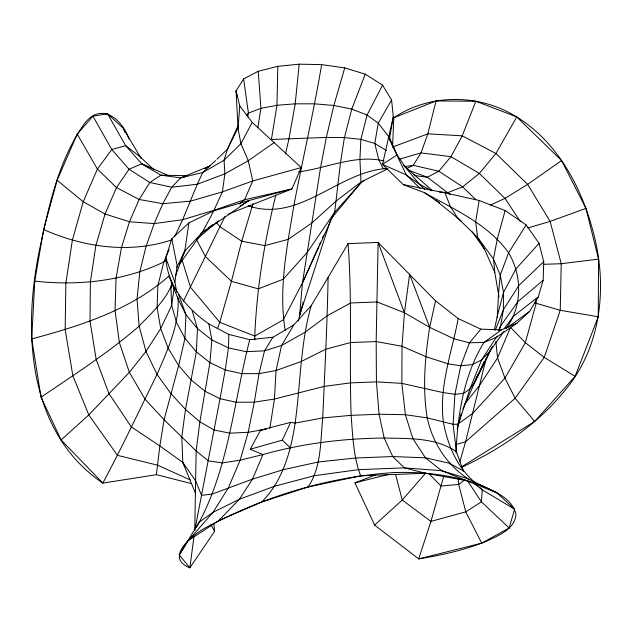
<?xml version="1.0" encoding="UTF-8"?>
<svg xmlns="http://www.w3.org/2000/svg" width="632" height="632" viewBox="0 0 632 632"><rect width="100%" height="100%" fill="white"/><g stroke="black" fill="none" stroke-linecap="round" stroke-linejoin="round"><path stroke-width="0.95" d="M461.866 466.637L534.648 421.457L575.104 376.34L598.259 316.766L598.559 259.128L585.943 208.386L561.579 160.567L516.747 116.92L475.857 101.223L436.048 100.938L393.807 117.742L392.456 119.171M389.833 139.696L389.604 137.831L393.286 116.896L391.595 99.998L382.558 85.138L365.233 74.149L344.74 67.901L321.641 64.614L299.181 64.172L277.819 66.321L276.974 105.291L271.428 139.459L326.357 137.421L344.416 137.579L360.888 139.372L374.792 143.448L386.547 150.614M393.286 116.896L382.502 164.407L403.255 184.607L445.007 192.831L479.151 200.486L505.15 210.543L526.156 224.929L539.049 243.36L543.741 261.624L543.157 280.252L538.267 296.914L529.6 311.426L516.984 323.165L501.437 329.857L480.841 329.138L458.184 318.56L435.519 300.824L378.11 242.435L348.066 243.604L328.103 277.424C327.242 324.295 324.785 371.11 322.739 417.942C320.361 441.191 321.649 466.795 308.1 487.019L261.64 502.029L218.553 520.768L188.265 540.542L179.275 554.967L189.861 567.828L214.596 531.33L213.908 523.549M208.868 323.955L228.847 334.431L228.444 347.869L225.245 369.957L220.031 398.721L194.751 530.635L196.141 450.964L199.854 421.844L209.935 362.626L211.854 339.929L208.868 323.955C186.906 308.535 167.488 285.79 165.781 257.943L171.754 238.778L188.897 222.906L213.79 210.851L249.071 200.486L291.929 188.96L301.227 167.583L252.247 122.41L239.757 105.931L236.068 90.866L243.636 78.897L258.227 71.282L277.819 66.321M392.646 145.115L393.807 117.742M191.717 483.654L156.388 474.664L102.826 483.101L61.13 439.959L41.033 397.212L31.734 338.91L34.752 281.161L43.64 229.574L57.125 180.278L77.207 134.095L92.944 116.185L107.535 113.776L123.303 128.312L141.213 158.624M456.004 451.833C457.773 414.134 463.888 375.037 483.978 342.418L501.437 329.857M469.276 479.846L467.759 478.677C446.666 464.631 432.501 442.582 427.24 417.91C422.287 387.819 425.02 357.317 429.673 327.376L409.607 274.241L404.448 312.745L402.023 346.273L401.841 383.363L405.404 414.711L412.838 438.569L425.439 457.813L441.728 470.714L496.934 492.834L514.582 509.202L509.163 527.997L481.726 543.149L418.7 558.886L374.634 525.081L354.955 482.88L375.084 475.067M239.338 203.883L244.576 199.751L252.761 180.934L248.265 160.718L240.918 143.638L238.059 128.636L239.757 105.931M298.344 321.127L299.631 315.384L302.452 282.923L320.574 167.48L326.357 137.421L333.846 105.473L344.74 67.901M497.273 317.406L498.466 294.188L500.252 275.054L508.586 252.84L526.156 224.929M299.181 64.172L295.207 103.83L288.982 138.819L285.498 153.876M193.977 536.505L189.861 567.828C162.629 557.108 195.478 532.286 208.386 526.282C265.63 495.899 329.446 476.694 394.21 472.554C423.084 471.606 452.401 474.853 479.641 484.799C493.6 490.898 512.078 497.763 515.989 514.266C515.041 529.371 497.961 535.715 486.261 541.34C464.623 550.093 441.689 555.165 418.7 558.886L430.929 521.4L443.632 476.639M156.388 474.664L159.849 445.947L164.091 419.743L178.651 365.541L184.963 338.31L185.927 314.681L178.603 294.496M174.092 288.018L171.675 305.406L160.702 328.616L145.968 351.439L129.355 372.319L88.804 414.924L61.13 439.959M176.849 292.387L174.898 282.228L177.181 265.788L171.754 238.778M182.095 259.989L190.524 287.307L219.754 322.336L254.775 336.058L283.239 319.847L302.452 282.923L334.66 212.305L340.514 162.669L344.416 137.579L351.771 109.075L365.233 74.149M175.42 275.994L184.749 251.228L188.897 222.906M269.832 428.504L274.438 399.045L276.05 370.51L281.58 345.475L293.762 324.982L311.197 305.675L328.103 277.424M257.848 127.625L260.945 108.325L258.227 71.282M479.151 200.486L475.667 221.611L477.634 237.458L484.61 249.395L494.801 272.424L499.019 296.993M321.641 64.614C313.701 111.888 302.823 158.585 293.848 205.661C287.118 246.733 278.333 288.895 285.198 330.481M247.697 116.904L248.431 113.112L243.636 78.897M261.64 502.029C282.694 481.102 290.831 451.596 295.152 423.069C300.563 383.94 300.295 343.919 311.197 305.675M330.607 219.833L299.631 315.384L300.563 310.747M503.949 331.531L489.429 351.7L481.56 359.948L472.096 364.64L460.799 365.77L447.898 363.803L425.81 356.638L402.023 346.273L376.174 341.557L350.491 342.56L325.717 349.251L301.219 361.504L276.05 370.51L259.009 373.654L241.772 373.638L225.245 369.957L209.935 362.626L196.347 351.874L184.963 338.31L176.533 322.533L171.675 305.406L170.924 287.916L172.046 282.433M458.184 318.56C451.793 352.743 438.869 386.436 443.356 421.718C447.393 444.478 456.817 467.127 474.79 482.358M494.398 329.801L497.447 315.463L503.491 292.442L515.941 268.9L539.049 243.36M516.984 323.165L496.262 337.409L483.978 342.418L469.458 342.82L453.894 338.744L429.673 327.376L435.519 300.824M461.289 413.375L457.189 428.859M275.797 195.328C264.397 241.471 256.726 288.532 254.775 336.058L254.83 339.977M436.048 100.938L427.825 133.85L421.023 152.897L413.241 165.323L406.447 168.657M456.059 453.12L456.415 451.738L453.097 424.285L454.922 394.329L460.799 365.77L469.458 342.82L480.841 329.138M299.631 315.384L303.218 302.033M505.15 210.543L497.266 239.015L493.474 258.986L494.801 272.424M41.033 397.212C74.418 374.515 108.601 352.648 139.127 326.112C151.309 313.101 166.058 300.405 172.228 283.302M176.66 267.628L184.749 251.228L202.366 232.292L206.301 229.321M459.859 461.652L465.571 441.736L486.087 358.763M293.762 324.982L272.929 337.259L249.758 339.692C233.453 402.545 228.895 469.616 196.449 527.293M213.308 211.696L222.393 191.867L224.889 173.847L224.044 160.236L227.449 149.199L238.564 126.906M253.021 203.607L241.724 241.203L231.43 281.311L219.754 322.336L217.448 328.751M499.114 330.418L500.615 325.986L503.38 309.767L503.491 292.442L500.252 275.054L493.474 258.986L477.634 237.458L457.75 218.111L437.107 201.434L424.586 192.72L403.255 184.607M170.924 287.916L172.307 284.25M475.857 101.223L462.221 135.817L450.956 156.673L438.766 171.201L427.406 177.237L415.832 175.696L413.375 174.227M495.291 330.204L503.38 309.767L518.817 285.546L543.741 261.624M484.096 361.528L462.885 408.959M169.139 249.348L163.87 261.925L157.874 285.585L157.091 307.523L160.702 328.616L168.183 348.232L178.651 365.541L191.188 380.006L205.052 391.248L220.031 398.721L236.336 402.252L254.309 402.165L274.438 399.045L324.216 386.397L350.318 382.897L376.435 381.878L401.841 383.363L442.598 392.48L454.922 394.329L463.564 393.373L469.947 388.957L475.501 380.685L491.704 347.584M488.631 353.628L485.234 361.551L475.122 380.906L477.847 374.681M302.452 282.923L318.488 246.851M319.286 245.05L320.487 242.34M322.494 237.83L323.695 235.128M237.79 126.203L227.449 149.199L216.918 159.248M290.617 422.373L260.645 430.092L250.209 449.249L282.322 440.156L290.617 422.373L295.152 423.069L322.739 417.942L351.131 415.335L379.074 414.244L405.404 414.711L427.24 417.91L453.097 424.285L457.821 424.285L459.638 420.43L469.947 388.957L481.56 359.948L496.262 337.409L497.684 336.121M174.495 236.882L182.656 219.675L197.287 184.236L202.738 172.52L215.512 160.591M225.055 216.294L183.406 301.203M498.474 330.418L500.615 325.986L517.798 301.717L543.157 280.252M474.3 382.692L492.707 346.218M182.135 256.284L184.749 251.228M382.558 85.138L367.058 115.064L360.888 139.372L359.916 159.304L361.014 182.703L331.539 218.143M213.79 210.851L202.366 232.292L179.441 264.263M252.247 122.41L240.918 143.638L224.044 160.236L202.738 172.52L180.657 177.861L160.86 175.183L141.75 163.806L125.634 145.652L107.535 113.776M332.788 215.599L334.66 212.305L361.014 182.703L364.206 180.436M516.747 116.92L495.915 153.497L479.364 173.421L462.656 186.851L447.993 192.578L439.295 192.002M391.595 99.998L378.252 123.153L374.792 143.448L378.663 159.359L382.984 168.286L387.029 169.21L361.164 181.905L336.295 200.929L311.615 223.191L288.129 239.394L264.848 245.603L241.724 241.203L220.039 226.762L216.089 222.353M506.185 328.427C522.308 306.654 522.403 275.773 508.586 252.84C488.046 224.036 454.479 209.603 424.586 192.72M179.275 554.967L199.001 522.277L213.039 512.315L239.417 499.256L274.596 486.229L314.436 475.683L358.439 469.663L404.354 467.87L441.728 470.714L467.759 478.677L496.934 492.834M272.929 337.259L264.539 350.823L259.009 373.654L254.309 402.165L248.186 432.296L240.16 460.191L228.247 488.038L213.039 512.315L188.265 540.542M331.99 217.282L333.064 215.67M334.66 212.305L307.152 252.531L283.136 279.289L258.251 288.84L231.43 281.311L205.384 256.505L196.671 239.939M504.32 328.601L513.413 316.253L538.267 296.914M465.049 403.579L479.001 386.176L497.558 357.941L510.514 327.313L525.342 342.686L544.231 357.396L575.104 376.34M425.66 473.139L402.252 500.031L374.634 525.081M204.673 168.633L209.895 165.947L180.657 177.861L171.73 187.222L162.843 203.717L154.2 223.594L146.158 246.03L139.798 271.839L137.049 299.244L139.127 326.112L145.968 351.439L157.044 374.365L170.885 393.618L185.508 409.425L199.854 421.844L214.169 430.013L229.914 433.189L248.186 432.296L266.072 429.16M218.553 520.768L239.417 499.256L252.492 479.135L262.952 454.55C302.42 443.459 343.239 438.411 384.185 438.055C408.383 438.608 435.646 437.312 456.415 451.738L463.58 471.535M200.96 233.674L249.071 200.486L240.01 206.064M246.29 114.992L248.431 113.112L260.945 108.325L276.974 105.291L295.207 103.83L314.523 103.822L333.846 105.473L351.771 109.075L367.058 115.064L378.252 123.153L389.004 137.057M169.068 275.955C130.721 309.941 80.343 325.915 31.734 338.91M196.71 239.299L218.388 220.789M464.686 479.886L458.706 484.46L441.033 486L428.938 473.731M207.865 228.136L212.581 224.581M506.967 327.858L529.6 311.426M458.129 423.93L472.531 413.549L504.944 378.102L525.342 342.686L536.11 303.526L536.07 299.631M561.579 160.567L527.625 184.37L505.008 198.385L490.313 205.116M274.288 142.508L248.265 160.718L224.889 173.847L197.287 184.236L171.73 187.222L149.816 182.49L129.047 169.25L111.777 149.515L92.944 116.185M420.375 188.613L406.321 174.938L388.712 138.037L389.604 137.831L397.133 154.895L382.502 164.407L406.321 174.938L419.372 184.173L431.83 190.738M392.504 118.705C427.461 94.057 476.07 93.512 512.821 114.637C558.23 140.596 583.881 190.722 595.218 240.176C606.989 290.775 599.973 347.608 566.319 388.704C539.009 423.416 501.405 448.554 461.802 467.277M166.366 260.416L163.87 261.925C123.935 281.24 78.479 285.917 34.752 281.161M167.52 175.214L141.75 163.806L129.047 169.25L116.517 187.593L105.03 214.011L95.867 245.548L90.384 281.935L90.005 320.953L96.19 359.45L108.933 393.57L131.298 426.892L159.849 445.947L182.79 462.395L195.557 480.731L201.569 495.362L212.131 494.098L252.492 479.135L283.255 469.71L318.188 462L355.618 458.002L392.748 456.557L425.439 457.813L449.312 463.224L463.335 470.895M228.018 214.24L291.929 188.96L244.576 199.751L214.453 210.132L182.656 219.675L154.2 223.594L129.489 221.753L105.03 214.011L83.219 201.734L57.125 180.278M392.567 147.074L427.825 133.85L462.221 135.817L495.915 153.497L527.625 184.37L550.132 221.398L561.232 263.718L560.236 310.304L544.231 357.396L515.151 398.263L465.571 441.736L456.272 444.525M585.943 208.386L550.132 221.398L527.815 227.962M399.748 159.074L421.023 152.897L450.956 156.673L479.364 173.421L505.008 198.385L520.16 221.39M301.227 167.583L252.761 180.934L222.393 191.867L190.738 201.095L162.843 203.717L139.174 199.491L116.517 187.593L97.423 169.068L77.207 134.095M354.955 482.88L388.427 474.411M172.339 239.686C130.026 254.04 83.843 247.302 43.64 229.574M308.1 487.019L360.69 475.793L425.613 473.257L467.49 480.794M180.657 177.861L184.323 177.11M260.645 430.092L266.159 429.136M404.504 166.619L413.241 165.323L438.766 171.201L462.656 186.851L475.896 199.744M598.559 259.128L561.232 263.718L543.559 264.287M298.588 171.825L300.548 171.62C328.166 167.575 356.021 154.35 384.138 160.939M186.875 175.712L160.86 175.183L149.816 182.49L139.174 199.491L129.489 221.753L121.391 247.863L116.075 278.167L115.032 310.549L119.385 342.591L129.355 372.319L145.052 399.219L164.091 419.743L196.141 450.964L208.284 460.831L222.369 462.924L240.16 460.191L262.952 454.55L250.209 449.249M387.898 168.46C338.831 170.695 299.789 223.23 248.297 205.858M598.259 316.766L560.236 310.304L534.372 302.775M228.847 334.431L249.758 339.692M425.613 473.257L404.354 467.87L392.748 456.557L384.185 438.055L379.074 414.244L376.435 381.878L376.174 341.557L378.11 242.435L404.448 312.745L429.673 327.376M408.319 170.095L427.406 177.237L450.063 194.593M404.448 312.745L377.091 301.954L350.634 302.989L327.186 315.763L305.058 332.25L281.58 345.475L264.539 350.823L246.267 351.7L228.444 347.869L211.854 339.929L197.468 328.601L185.927 314.681L178.09 298.857L169.092 276.263M190.145 479.87L157.637 465.192L117.457 455.348L88.804 414.924L72.87 375.811L65.159 329.643L65.878 283.073L72.396 240.065L83.219 201.734L97.423 169.068L111.777 149.515L125.634 145.652L140.265 156.926L153.805 169.613M141.75 163.806L149.334 167.82M439.651 202.801L435.74 200.107M514.582 509.202L482.192 489.776L473.834 483.354M461.407 221.168L457.75 218.111L450.498 206.846L445.007 192.831M432.083 190.343L403.706 165.497M509.163 527.997L481.426 501.832L467.238 480.328M282.322 440.156L290.38 447.867M424.822 189.482L419.372 184.173L405.057 166.809L397.133 154.895M480.178 487.754L482.192 489.776L481.426 501.832L465.768 511.849L430.929 521.4L402.252 500.031L395.608 474.6M534.648 421.457L515.151 398.263L504.944 378.102L497.558 357.941L495.836 341.628M472.254 231.873L484.61 249.395M210.851 524.631L214.596 531.33M481.726 543.149L465.768 511.849L458.706 484.46L458.168 478.716M192.089 310.446L197.468 328.601L196.347 351.874L185.508 409.425L181.811 436.578L182.79 462.395L184.963 466.748M129.015 138.906C120.917 116.912 99.232 101.152 82.721 126.052C58.152 162.203 48.83 206.198 39.824 248.297C22.57 329.77 26.955 431.735 102.826 483.101C121.968 447.401 139.214 410.737 157.044 374.365C167.401 350.302 179.235 325.709 178.09 298.857L177.742 297.008M123.303 128.312L125.191 132.823M182.79 462.395L195.501 493.323M165.781 257.943L174.898 282.228M360.69 475.793C353.335 456.573 352.711 435.622 351.131 415.335C349.148 358.099 352.372 300.785 348.066 243.604M236.968 96.688L236.068 90.866L238.059 128.636"/></g></svg>
